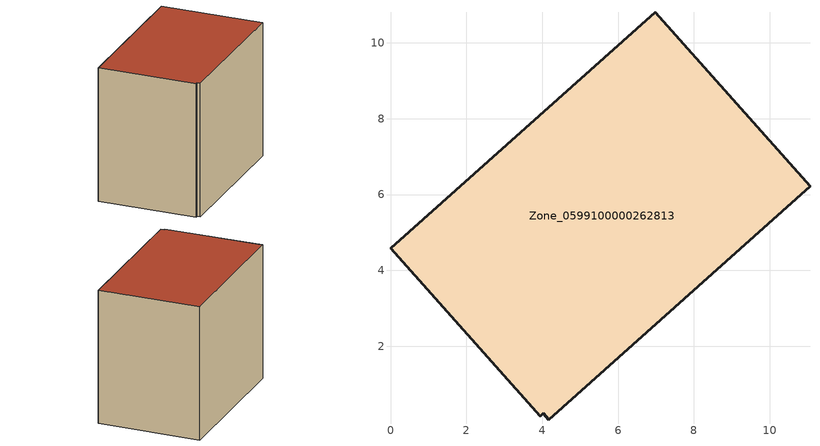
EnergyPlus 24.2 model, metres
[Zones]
Zone_0599100000262813
 floor ground (C_G): 4.02,0.23 3.95,0.16 0,4.58 6.98,10.8 11.06,6.22 4.17,0.07 z0
 wall outside (C_F): 11.06,6.22 6.98,10.8 0,4.58 3.95,0.16 4.02,0.23 4.17,0.07 11.06,6.22 z0:8.18
 roof outside (C_R): 4.02,0.23 4.17,0.07 11.06,6.22 6.98,10.8 0,4.58 3.95,0.16 z8.18
[BUILDING]
Pand.0599100000262813: North Axis=0; Terrain=City; Loads Convergence Tolerance Value=0.04; Temperature Convergence Tolerance Value=0.4; Solar Distribution=FullExterior; Maximum Number of Warmup Days=25; Minimum Number of Warmup Days=1
[Site:Location]
Rotterdam.The.Hague.AP_ZH_NLD Design_Conditions: Latitude=51.96; Longitude=4.45; Time Zone=1; Elevation=-4.5
[SITE:GROUNDTEMPERATURE:BUILDINGSURFACE]
18, 18, 18, 18, 18, 18, 18, 18, 18, 18, 18, 18
[MATERIAL] Thermal Absorptance=0.9; Solar Absorptance=0.7; Visible Absorptance=0.7
Name | Roughness | Thickness | Conductivity | Density | Specific Heat
G.TI.1965-1974 | MediumSmooth | 0.15 | 0.882353 | 540 | 1210
F.TI.1965-1974 | Rough | 0.3 | 0.697674 | 1920 | 840
R.TI.1965-1974 | MediumRough | 0.2 | 0.232558 | 1500 | 1000
[CONSTRUCTION]
C_G: G.TI.1965-1974
C_F: F.TI.1965-1974
C_R: R.TI.1965-1974
[ZONE]
Zone_0599100000262813: Type=1; Multiplier=1; Ceiling Height=Autocalculate; Volume=Autocalculate; Floor Area=autocalculate; Part of Total Floor Area=Yes
[ZONEINFILTRATION:DESIGNFLOWRATE]
Infil_Zone_0599100000262813: Zone or ZoneList or Space or SpaceList=Zone_0599100000262813; Schedule=AlwaysOn; Design Flow Rate Calculation Method=Flow/Area; Flow Rate per Floor Area=0.003; Constant Term Coefficient=1; Temperature Term Coefficient=0; Velocity Term Coefficient=0; Velocity Squared Term Coefficient=0
[HVACTEMPLATE:ZONE:IDEALLOADSAIRSYSTEM]
Zone_0599100000262813: Maximum Heating Supply Air Temperature=50; Minimum Cooling Supply Air Temperature=13; Maximum Heating Supply Air Humidity Ratio=0.0156; Minimum Cooling Supply Air Humidity Ratio=0.0077; Heating Limit=NoLimit; Cooling Limit=NoLimit; Dehumidification Control Type=ConstantSensibleHeatRatio; Cooling Sensible Heat Ratio=0.7; Dehumidification Setpoint=60; Humidification Control Type=None; Humidification Setpoint=30; Outdoor Air Method=None; Outdoor Air Flow Rate per Person=0.00944; Outdoor Air Flow Rate per Zone Floor Area=0; Outdoor Air Flow Rate per Zone=0; Demand Controlled Ventilation Type=None; Outdoor Air Economizer Type=NoEconomizer; Heat Recovery Type=None; Sensible Heat Recovery Effectiveness=0.7; Latent Heat Recovery Effectiveness=0.65
[ZONECONTROL:THERMOSTAT]
ThermostatControl_Zone_0599100000262813: Zone or ZoneList=Zone_0599100000262813; Control Type Schedule=DualSetpointControlType; Control 1=Thermostat_Zone_0599100000262813; Temperature Difference Between Cutout And Setpoint=0
[THERMOSTATSETPOINT:DUALSETPOINT]
Thermostat_Zone_0599100000262813: Heating Setpoint Temperature Schedule=HeatingSetpoint_Zone_0599100000262813; Cooling Setpoint Temperature Schedule=CoolingSetpoint_Zone_0599100000262813
[SCHEDULE:COMPACT]
HeatingSetpoint_Zone_0599100000262813: Through: 12/31, For: AllDays, Until: 24:00, 21
CoolingSetpoint_Zone_0599100000262813: Through: 12/31, For: AllDays, Until: 24:00, 24
DualSetpointControlType: Through: 12/31, For: AllDays, Until: 24:00, 4
AlwaysOn: Through: 12/31, For: AllDays, Until: 24:00, 1
